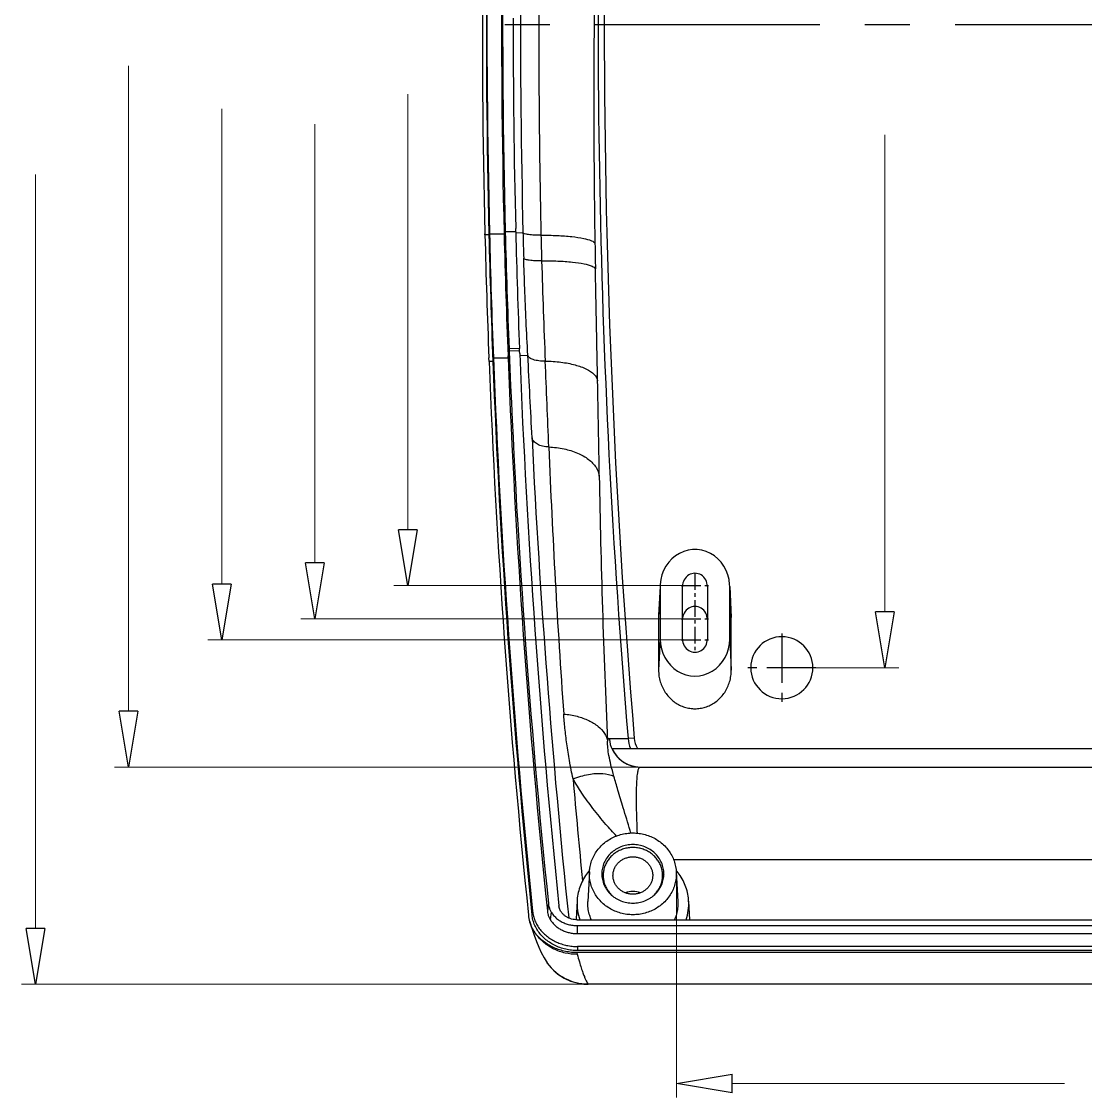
# Model space of a CAD drawing. Header units: millimetres. Extents: x -2947 to 97, y -3022 to 322.
# Drawn here: x -1295.5 to -1226.9, y -2319.1 to -2249.8 of the extents above; entities that cross this region are included whole.
import ezdxf

# ---------------------------------------------------------------- set-up
doc = ezdxf.new("R2010")
doc.units = ezdxf.units.MM
doc.linetypes.add('CENTER', pattern=[50.8, 31.75, -6.35, 6.35, -6.35])
doc.layers.get('0').update_dxf_attribs({"linetype": 'CONTINUOUS'})
doc.layers.get('Defpoints').update_dxf_attribs({"linetype": 'CONTINUOUS'})
doc.layers.add('dim', color=3, linetype='CONTINUOUS', lineweight=9)

msp = doc.modelspace()

# ---------------------------------------------------------------- linework, layer by layer
at = {"color": 1, "linetype": 'CENTER', "ltscale": 0.456987}
msp.add_line((-1174.393, -2250.001), (-1265.79, -2250.001), dxfattribs=at)
at = {"color": 7}
for p, q in [((-1265.623, -2263.542), (-1265.624, -2263.473)), ((-1265.366, -2263.536), (-1265.623, -2263.542)), ((-1265.331, -2263.466), (-1265.366, -2263.536)), ((-1265.331, -2263.466), (-1265.33, -2263.473)), ((-1265.33, -2263.473), (-1264.389, -2263.473)), ((-1264.319, -2263.312), (-1264.389, -2263.453)), ((-1264.389, -2263.473), (-1264.389, -2263.461)), ((-1264.388, -2263.491), (-1264.389, -2263.473)), ((-1264.318, -2263.35), (-1264.388, -2263.491)), ((-1264.319, -2263.312), (-1264.318, -2263.35)), ((-1263.638, -2263.334), (-1263.643, -2263.134)), ((-1263.636, -2263.406), (-1263.171, -2263.395)), ((-1264.067, -2270.887), (-1264.137, -2271.341)), ((-1264.131, -2271.472), (-1264.137, -2271.341)), ((-1264.061, -2271.031), (-1264.131, -2271.491)), ((-1263.398, -2270.869), (-1264.067, -2270.887)), ((-1264.067, -2270.887), (-1264.061, -2271.031)), ((-1263.392, -2271.013), (-1264.061, -2271.031)), ((-1263.392, -2271.013), (-1263.398, -2270.869)), ((-1263.391, -2271.043), (-1263.392, -2271.013)), ((-1263.385, -2271.193), (-1263.391, -2271.043)), ((-1263.379, -2271.321), (-1262.862, -2271.301)), ((-1265.359, -2271.701), (-1265.368, -2271.471)), ((-1265.114, -2271.694), (-1265.359, -2271.701)), ((-1265.079, -2271.464), (-1265.114, -2271.694)), ((-1265.079, -2271.464), (-1265.078, -2271.472)), ((-1265.078, -2271.472), (-1264.131, -2271.472)), ((-1264.131, -2271.472), (-1264.131, -2271.491)), ((-1252.239, -2283.826), (-1252.531, -2283.867)), ((-1251.944, -2283.826), (-1252.239, -2283.826)), ((-1251.652, -2283.867), (-1251.944, -2283.826)), ((-1253.577, -2284.419), (-1253.784, -2284.641)), ((-1253.343, -2284.227), (-1253.577, -2284.419)), ((-1253.089, -2284.069), (-1253.343, -2284.227)), ((-1252.816, -2283.949), (-1253.089, -2284.069)), ((-1252.531, -2283.867), (-1252.816, -2283.949)), ((-1251.367, -2283.949), (-1251.652, -2283.867)), ((-1251.095, -2284.069), (-1251.367, -2283.949)), ((-1250.84, -2284.227), (-1251.095, -2284.069)), ((-1250.606, -2284.419), (-1250.84, -2284.227)), ((-1250.399, -2284.641), (-1250.606, -2284.419)), ((-1254.108, -2285.163), (-1254.219, -2285.454)), ((-1253.962, -2284.891), (-1254.108, -2285.163)), ((-1253.784, -2284.641), (-1253.962, -2284.891)), ((-1250.221, -2284.891), (-1250.399, -2284.641)), ((-1250.075, -2285.163), (-1250.221, -2284.891)), ((-1249.964, -2285.454), (-1250.075, -2285.163)), ((-1254.292, -2285.757), (-1254.328, -2286.068)), ((-1254.219, -2285.454), (-1254.292, -2285.757)), ((-1252.831, -2285.874), (-1252.864, -2285.979)), ((-1252.784, -2285.774), (-1252.831, -2285.874)), ((-1252.726, -2285.682), (-1252.784, -2285.774)), ((-1252.657, -2285.598), (-1252.726, -2285.682)), ((-1252.579, -2285.525), (-1252.657, -2285.598)), ((-1252.492, -2285.463), (-1252.579, -2285.525)), ((-1252.398, -2285.414), (-1252.492, -2285.463)), ((-1252.299, -2285.379), (-1252.398, -2285.414)), ((-1252.196, -2285.357), (-1252.299, -2285.379)), ((-1252.092, -2285.35), (-1252.196, -2285.357)), ((-1251.987, -2285.357), (-1252.092, -2285.35)), ((-1251.884, -2285.379), (-1251.987, -2285.357)), ((-1251.785, -2285.414), (-1251.884, -2285.379)), ((-1251.692, -2285.463), (-1251.785, -2285.414)), ((-1251.604, -2285.525), (-1251.692, -2285.463)), ((-1251.526, -2285.598), (-1251.604, -2285.525)), ((-1251.457, -2285.682), (-1251.526, -2285.598)), ((-1251.399, -2285.774), (-1251.457, -2285.682)), ((-1251.352, -2285.874), (-1251.399, -2285.774)), ((-1251.319, -2285.979), (-1251.352, -2285.874)), ((-1249.891, -2285.757), (-1249.964, -2285.454)), ((-1249.855, -2286.068), (-1249.891, -2285.757)), ((-1254.332, -2286.199), (-1254.435, -2288.196)), ((-1254.335, -2286.199), (-1254.432, -2288.06)), ((-1254.328, -2286.068), (-1254.332, -2286.199)), ((-1254.332, -2286.199), (-1254.332, -2289.596)), ((-1252.885, -2286.088), (-1252.892, -2286.199)), ((-1252.892, -2289.596), (-1252.892, -2286.199)), ((-1252.864, -2285.979), (-1252.885, -2286.088)), ((-1251.298, -2286.088), (-1251.319, -2285.979)), ((-1251.292, -2286.199), (-1251.298, -2286.088)), ((-1251.292, -2286.199), (-1251.292, -2289.596)), ((-1249.852, -2286.199), (-1249.855, -2286.068)), ((-1249.852, -2289.596), (-1249.852, -2286.199)), ((-1249.852, -2286.199), (-1249.748, -2288.196)), ((-1249.751, -2288.06), (-1249.848, -2286.199)), ((-1252.831, -2288.013), (-1252.864, -2288.118)), ((-1252.784, -2287.913), (-1252.831, -2288.013)), ((-1252.726, -2287.821), (-1252.784, -2287.913)), ((-1252.657, -2287.737), (-1252.726, -2287.821)), ((-1252.579, -2287.664), (-1252.657, -2287.737)), ((-1252.492, -2287.602), (-1252.579, -2287.664)), ((-1252.398, -2287.553), (-1252.492, -2287.602)), ((-1252.299, -2287.517), (-1252.398, -2287.553)), ((-1252.196, -2287.496), (-1252.299, -2287.517)), ((-1252.092, -2287.488), (-1252.196, -2287.496)), ((-1251.987, -2287.496), (-1252.092, -2287.488)), ((-1251.884, -2287.517), (-1251.987, -2287.496)), ((-1251.785, -2287.553), (-1251.884, -2287.517)), ((-1251.692, -2287.602), (-1251.785, -2287.553)), ((-1251.604, -2287.664), (-1251.692, -2287.602)), ((-1251.526, -2287.737), (-1251.604, -2287.664)), ((-1251.457, -2287.821), (-1251.526, -2287.737)), ((-1251.399, -2287.913), (-1251.457, -2287.821)), ((-1251.352, -2288.013), (-1251.399, -2287.913)), ((-1251.319, -2288.118), (-1251.352, -2288.013)), ((-1254.432, -2288.06), (-1254.435, -2288.196)), ((-1254.435, -2288.196), (-1254.435, -2291.593)), ((-1252.885, -2288.227), (-1252.892, -2288.338)), ((-1252.864, -2288.118), (-1252.885, -2288.227)), ((-1251.298, -2288.227), (-1251.319, -2288.118)), ((-1251.292, -2288.338), (-1251.298, -2288.227)), ((-1249.748, -2288.196), (-1249.751, -2288.06)), ((-1249.748, -2291.593), (-1249.748, -2288.196)), ((-1254.332, -2289.596), (-1254.435, -2291.593)), ((-1254.332, -2289.596), (-1254.312, -2289.907)), ((-1254.312, -2289.907), (-1254.255, -2290.212)), ((-1252.892, -2289.596), (-1252.885, -2289.707)), ((-1252.885, -2289.707), (-1252.864, -2289.816)), ((-1252.864, -2289.816), (-1252.831, -2289.921)), ((-1252.831, -2289.921), (-1252.784, -2290.021)), ((-1252.784, -2290.021), (-1252.726, -2290.113)), ((-1251.457, -2290.113), (-1251.399, -2290.021)), ((-1251.399, -2290.021), (-1251.352, -2289.921)), ((-1251.352, -2289.921), (-1251.319, -2289.816)), ((-1251.319, -2289.816), (-1251.298, -2289.707)), ((-1251.298, -2289.707), (-1251.292, -2289.596)), ((-1249.928, -2290.212), (-1249.871, -2289.907)), ((-1249.871, -2289.907), (-1249.852, -2289.596)), ((-1249.852, -2289.596), (-1249.748, -2291.593)), ((-1254.255, -2290.212), (-1254.161, -2290.506)), ((-1254.161, -2290.506), (-1254.031, -2290.785)), ((-1254.031, -2290.785), (-1253.869, -2291.044)), ((-1252.726, -2290.113), (-1252.657, -2290.197)), ((-1252.657, -2290.197), (-1252.579, -2290.27)), ((-1252.579, -2290.27), (-1252.492, -2290.332)), ((-1252.492, -2290.332), (-1252.398, -2290.381)), ((-1252.398, -2290.381), (-1252.299, -2290.417)), ((-1252.299, -2290.417), (-1252.196, -2290.438)), ((-1252.196, -2290.438), (-1252.092, -2290.446)), ((-1252.092, -2290.446), (-1251.987, -2290.438)), ((-1251.987, -2290.438), (-1251.884, -2290.417)), ((-1251.884, -2290.417), (-1251.785, -2290.381)), ((-1251.785, -2290.381), (-1251.692, -2290.332)), ((-1251.692, -2290.332), (-1251.604, -2290.27)), ((-1251.604, -2290.27), (-1251.526, -2290.197)), ((-1251.526, -2290.197), (-1251.457, -2290.113)), ((-1250.314, -2291.044), (-1250.152, -2290.785)), ((-1250.152, -2290.785), (-1250.022, -2290.506)), ((-1250.022, -2290.506), (-1249.928, -2290.212)), ((-1253.869, -2291.044), (-1253.675, -2291.278)), ((-1253.675, -2291.278), (-1253.455, -2291.483)), ((-1253.455, -2291.483), (-1253.212, -2291.656)), ((-1250.972, -2291.656), (-1250.728, -2291.483)), ((-1250.728, -2291.483), (-1250.508, -2291.278)), ((-1250.508, -2291.278), (-1250.314, -2291.044)), ((-1253.212, -2291.656), (-1252.949, -2291.793)), ((-1252.949, -2291.793), (-1252.671, -2291.893)), ((-1252.671, -2291.893), (-1252.384, -2291.954)), ((-1252.384, -2291.954), (-1252.092, -2291.974)), ((-1252.092, -2291.974), (-1251.799, -2291.954)), ((-1251.799, -2291.954), (-1251.512, -2291.893)), ((-1251.512, -2291.893), (-1251.234, -2291.793)), ((-1251.234, -2291.793), (-1250.972, -2291.656)), ((-1257.612, -2296.006), (-1256.401, -2296.007)), ((-1256.003, -2295.973), (-1256.401, -2296.007)), ((-1257.441, -2296.64), (-1182.742, -2296.64)), ((-1255.622, -2297.84), (-1184.562, -2297.84)), ((-1253.474, -2303.81), (-1186.709, -2303.81)), ((-1258.888, -2304.597), (-1258.988, -2306.509)), ((-1253.295, -2304.597), (-1253.195, -2306.509)), ((-1258.092, -2304.726), (-1258.006, -2304.834)), ((-1254.092, -2304.726), (-1254.177, -2304.834)), ((-1261.532, -2306.648), (-1261.602, -2307.112)), ((-1259.687, -2306.477), (-1259.747, -2307.624)), ((-1252.496, -2306.477), (-1252.433, -2307.689)), ((-1262.557, -2307.137), (-1262.591, -2307.368)), ((-1261.354, -2307.191), (-1261.417, -2307.674)), ((-1262.735, -2307.817), (-1262.61, -2308.225)), ((-1259.671, -2307.689), (-1180.512, -2307.689)), ((-1259.671, -2308.062), (-1259.671, -2308.578)), ((-1259.671, -2308.062), (-1180.512, -2308.062)), ((-1262.61, -2308.225), (-1262.459, -2308.68)), ((-1262.459, -2308.68), (-1262.31, -2309.088)), ((-1259.671, -2308.578), (-1180.512, -2308.578)), ((-1262.31, -2309.088), (-1262.159, -2309.46)), ((-1262.159, -2309.46), (-1261.998, -2309.807)), ((-1259.656, -2309.412), (-1259.656, -2309.67)), ((-1180.527, -2309.412), (-1259.656, -2309.412)), ((-1261.998, -2309.807), (-1261.815, -2310.148)), ((-1261.815, -2310.148), (-1261.607, -2310.472)), ((-1180.516, -2309.807), (-1259.667, -2309.807)), ((-1180.527, -2309.67), (-1259.656, -2309.67)), ((-1261.604, -2310.476), (-1261.607, -2310.472)), ((-1261.604, -2310.476), (-1261.486, -2310.634)), ((-1261.486, -2310.634), (-1261.21, -2310.936)), ((-1261.21, -2310.936), (-1260.882, -2311.214)), ((-1260.882, -2311.214), (-1260.508, -2311.451)), ((-1260.508, -2311.451), (-1260.103, -2311.636)), ((-1260.103, -2311.636), (-1259.68, -2311.762)), ((-1259.68, -2311.762), (-1259.256, -2311.828)), ((-1259.256, -2311.828), (-1258.977, -2311.84)), ((-1258.991, -2311.815), (-1181.192, -2311.815)), ((-1258.991, -2311.815), (-1258.977, -2311.84)), ((-1181.204, -2311.84), (-1258.979, -2311.84)), ((-1258.977, -2311.84), (-1258.977, -2311.84))]:
    msp.add_line(p, q, dxfattribs=at)
at = {"color": 0, "linetype": 'ByBlock', "lineweight": -2}
for p, q in [((-1270.586, -2286.15), (-1271.186, -2282.55)), ((-1269.986, -2282.55), (-1271.186, -2282.55)), ((-1269.986, -2282.55), (-1270.586, -2286.15)), ((-1276.586, -2288.288), (-1277.186, -2284.688)), ((-1275.986, -2284.688), (-1277.186, -2284.688)), ((-1275.986, -2284.688), (-1276.586, -2288.288)), ((-1282.586, -2289.646), (-1283.186, -2286.046)), ((-1281.986, -2286.046), (-1283.186, -2286.046)), ((-1281.986, -2286.046), (-1282.586, -2289.646)), ((-1239.847, -2291.44), (-1240.447, -2287.84)), ((-1239.247, -2287.84), (-1240.447, -2287.84)), ((-1239.247, -2287.84), (-1239.847, -2291.44)), ((-1288.586, -2297.84), (-1289.186, -2294.24)), ((-1287.986, -2294.24), (-1289.186, -2294.24)), ((-1287.986, -2294.24), (-1288.586, -2297.84)), ((-1294.586, -2311.84), (-1295.186, -2308.24)), ((-1293.986, -2308.24), (-1295.186, -2308.24)), ((-1293.986, -2308.24), (-1294.586, -2311.84)), ((-1253.285, -2318.242), (-1249.685, -2317.642)), ((-1249.685, -2318.842), (-1249.685, -2317.642)), ((-1249.685, -2318.842), (-1253.285, -2318.242))]:
    msp.add_line(p, q, dxfattribs=at)
at = {"color": 1, "linetype": 'CENTER', "ltscale": 0.033972}
msp.add_line((-1252.092, -2285.35), (-1252.092, -2290.446), dxfattribs=at)
at = {"color": 1, "linetype": 'CENTER', "ltscale": 0.04}
for p, q in [((-1252.972, -2286.15), (-1251.212, -2286.15)), ((-1252.972, -2288.288), (-1251.212, -2288.288)), ((-1252.972, -2289.646), (-1251.212, -2289.646))]:
    msp.add_line(p, q, dxfattribs=at)
at = {"color": 1, "linetype": 'CENTER', "ltscale": 0.1}
for p, q in [((-1246.492, -2289.24), (-1246.492, -2293.64)), ((-1244.292, -2291.44), (-1248.692, -2291.44))]:
    msp.add_line(p, q, dxfattribs=at)
at = {"color": 7}
for centre, radius, start, end in [((-705.789, -2249.721), 558.695, 173.95778, 181.39392), ((-705.808, -2249.84), 559.983, 173.97134, 181.39502), ((-705.803, -2249.909), 559.728, 173.96308, 181.39503), ((-705.802, -2249.84), 559.694, 173.96312, 181.39503), ((-705.792, -2249.86), 558.763, 173.95777, 181.39475), ((-705.721, -2249.81), 557.616, 174.92826, 181.39601), ((-705.812, -2249.84), 552.122, 174.95037, 184.79303), ((-705.812, -2249.84), 552.522, 177.18493, 184.79303), ((-705.808, -2251.103), 556.343, 179.23915, 181.28335), ((-705.555, -2254.986), 553.055, 178.90081, 180.94411), ((-705.784, -2249.549), 558.025, 180.00245, 181.39497), ((-735.159, -2250.49), 530.624, 181.40955, 182.26612), ((-682.625, -2249.623), 582.907, 181.36766, 182.169913), ((-705.048, -2249.821), 560.449, 181.39585, 182.21313), ((-723.946, -2250.133), 540.607, 181.41587, 182.2483), ((-771.359, -2250.716), 493.121, 181.46812, 182.34424), ((-734.527, -2250.222), 529.274, 181.41965, 182.23567), ((-1047.718, -2258.138), 215.518, 181.39775, 181.83825), ((-1008.641, -2257.889), 253.434, 181.28296, 181.65554), ((-703.818, -2254.957), 554.792, 180.94412, 181.11331), ((-832.49, -2253.135), 429.65, 181.61063, 182.47386), ((-706.022, -2249.306), 558.461, 182.22944, 185.89341), ((-705.817, -2249.488), 557.99, 182.22933, 185.89344), ((-2416.389, -2333.125), 1155.183, 2.803661, 3.067883), ((-705.811, -2249.839), 559.975, 182.23741, 185.89884), ((-705.72, -2250.069), 559.812, 182.21381, 185.87475), ((-705.708, -2249.84), 559.788, 182.21464, 185.87475), ((-706.065, -2249.767), 558.488, 182.2293, 185.89344), ((-2540.835, -2328.181), 1280.343, 2.281647, 2.529256), ((-3082.377, -2308.924), 1824.368, 0.937169, 1.130238), ((-705.796, -2249.7), 557.444, 182.76809, 185.95902), ((-704.667, -2254.821), 557.29, 182.30225, 184.07515), ((-700.366, -2270.294), 557.957, 180.90278, 182.65949), ((-1246.492, -2291.44), 2, 180.5, 179.5), ((-1246.492, -2291.44), 2, 179.5, 180.5), ((-1255.62, -2295.842), 1.998, 184.72903, 269.96172), ((-1254.41, -2295.84), 1.999, 184.79091, 203.59631), ((-1254.411, -2295.84), 1.598, 184.79384, 210.03998), ((-1255.606, -2295.837), 2.003, 203.63427, 269.57148), ((-707.061, -2250.508), 554.976, 184.97146, 185.65446), ((-1256.294, -2306.74), 3.422, 140.23461, 140.50323), ((-1256.288, -2306.746), 3.431, 139.11724, 140.23419), ((-1255.895, -2306.746), 3.431, 39.76577, 40.88276), ((-1255.889, -2306.74), 3.422, 39.49784, 39.76535), ((-1256.092, -2307.339), 1.479, 70.67638, 109.32431), ((-1256.481, -2306.642), 3.21, 177.05033, 199.03069), ((-1255.702, -2306.642), 3.21, 340.96931, 2.94966), ((-1260.501, -2307.149), 2.332, 185.9106, 196.6461), ((-1257.269, -2307.752), 2.481, 177.04226, 178.42973), ((-1288.75, -2307.497), 29.175, 355.24797, 355.45794), ((-1259.015, -2308.642), 3.173, 215.31603, 270.43421)]:
    msp.add_arc(centre, radius, start, end, dxfattribs=at)
for points, start_tangent, end_tangent in [([(-1263.638, -2263.334), (-1263.865, -2263.34), (-1264.091, -2263.345), (-1264.317, -2263.35)], (-0.999725, -0.023442), (-0.999749, -0.02239)), ([(-1262.012, -2263.564), (-1262.444, -2263.557), (-1262.811, -2263.523), (-1263.065, -2263.467), (-1263.171, -2263.395)], (-0.999838, -0.018013), (-0.316281, 0.948665)), ([(-1262.012, -2263.564), (-1260.966, -2263.58), (-1260.022, -2263.65), (-1259.261, -2263.767), (-1258.75, -2263.921), (-1258.535, -2264.098)], (0.999946, 0.010423), (0.308463, -0.951236)), ([(-1262.862, -2271.301), (-1262.971, -2269.074), (-1263.057, -2266.995), (-1263.125, -2265.051)], (-0.053378, 0.998574), (-0.032107, 0.999484)), ([(-1261.97, -2265.211), (-1262.4, -2265.208), (-1262.766, -2265.177), (-1263.019, -2265.122), (-1263.125, -2265.051)], (-0.999691, -0.024876), (-0.323624, 0.946186)), ([(-1261.97, -2265.211), (-1260.928, -2265.225), (-1259.987, -2265.292), (-1259.229, -2265.407), (-1258.721, -2265.56), (-1258.505, -2265.736)], (0.99992, 0.012675), (0.310998, -0.95041)), ([(-1258.364, -2272.938), (-1258.386, -2271.804), (-1258.409, -2270.642), (-1258.432, -2269.455), (-1258.456, -2268.241), (-1258.481, -2267.002), (-1258.505, -2265.736)], (-0.019374, 0.999812), (-0.019429, 0.999811)), ([(-1261.739, -2271.68), (-1262.154, -2271.659), (-1262.507, -2271.582), (-1262.753, -2271.457), (-1262.862, -2271.301)], (-0.999765, -0.021671), (-0.197146, 0.980374)), ([(-1261.739, -2271.68), (-1260.723, -2271.746), (-1259.81, -2271.923), (-1259.075, -2272.197), (-1258.579, -2272.545), (-1258.364, -2272.938)], (0.999975, -0.00703), (0.163459, -0.98655)), ([(-1261.507, -2277.208), (-1261.906, -2277.159), (-1262.244, -2277.033), (-1262.481, -2276.847), (-1262.589, -2276.621)], (-0.999769, 0.021481), (-0.158688, 0.987329)), ([(-1261.507, -2277.208), (-1260.527, -2277.332), (-1259.65, -2277.608), (-1258.945, -2278.015), (-1258.467, -2278.521), (-1258.253, -2279.085)], (0.999064, -0.043248), (0.126619, -0.991951)), ([(-1254.435, -2291.593), (-1254.408, -2291.974), (-1254.325, -2292.346), (-1254.19, -2292.701), (-1254.007, -2293.027), (-1253.782, -2293.317), (-1253.52, -2293.565), (-1253.231, -2293.767), (-1252.919, -2293.921), (-1252.594, -2294.023), (-1252.259, -2294.075), (-1251.923, -2294.075), (-1251.588, -2294.023), (-1251.263, -2293.921), (-1250.952, -2293.767), (-1250.663, -2293.565), (-1250.401, -2293.317), (-1250.176, -2293.027), (-1249.993, -2292.701), (-1249.858, -2292.346), (-1249.775, -2291.973), (-1249.748, -2291.593)], (0, -1), (0, 1)), ([(-1259.949, -2298.602), (-1260.174, -2297.429), (-1260.346, -2296.338), (-1260.468, -2295.335), (-1260.548, -2294.425)], (-0.20164, 0.97946), (-0.071073, 0.997471)), ([(-1260.548, -2294.425), (-1259.69, -2294.573), (-1258.935, -2294.844), (-1258.332, -2295.219), (-1257.918, -2295.675), (-1257.722, -2296.183)], (0.995673, -0.092927), (0.156747, -0.987639)), ([(-1257.311, -2298.44), (-1257.506, -2297.708), (-1257.635, -2297.108), (-1257.704, -2296.606), (-1257.722, -2296.183)], (-0.266872, 0.963732), (0.011077, 0.999939)), ([(-1257.722, -2296.183), (-1257.69, -2296.089), (-1257.654, -2296.028), (-1257.612, -2296.006)], (0.257267, 0.96634), (1, 0.000201)), ([(-1259.949, -2298.602), (-1258.941, -2298.316), (-1258.032, -2298.26), (-1257.311, -2298.44)], (0.933371, 0.358914), (0.898429, -0.439119)), ([(-1255.797, -2302.109), (-1255.824, -2301.48), (-1255.85, -2300.6), (-1255.859, -2299.822), (-1255.85, -2299.161), (-1255.824, -2298.626), (-1255.78, -2298.219), (-1255.715, -2297.946), (-1255.622, -2297.84)], (-0.047542, 0.998869), (1, 0.000298)), ([(-1257.15, -2302.293), (-1257.823, -2301.536), (-1258.666, -2300.504), (-1259.371, -2299.528), (-1259.948, -2298.602)], (-0.675527, 0.737336), (-0.497227, 0.867621)), ([(-1256.214, -2302.097), (-1256.265, -2301.929), (-1256.712, -2300.462), (-1257.054, -2299.328), (-1257.311, -2298.44)], (-0.290161, 0.956978), (-0.266898, 0.963725)), ([(-1258.888, -2304.597), (-1258.863, -2304.351), (-1258.778, -2303.983), (-1258.638, -2303.631), (-1258.447, -2303.3), (-1258.208, -2302.999), (-1257.925, -2302.733), (-1257.605, -2302.508), (-1257.255, -2302.327), (-1256.88, -2302.196), (-1256.49, -2302.116), (-1256.092, -2302.089)], (0.051969, 0.998649), (1, 0)), ([(-1256.092, -2302.089), (-1255.693, -2302.116), (-1255.303, -2302.196), (-1254.928, -2302.327), (-1254.578, -2302.508), (-1254.258, -2302.733), (-1253.975, -2302.999), (-1253.736, -2303.3), (-1253.545, -2303.631), (-1253.405, -2303.983), (-1253.32, -2304.351), (-1253.295, -2304.597)], (1, 0), (0.051969, -0.998649)), ([(-1254.092, -2304.726), (-1254.13, -2304.359), (-1254.244, -2304.005), (-1254.429, -2303.68), (-1254.677, -2303.394), (-1254.98, -2303.16), (-1255.326, -2302.986), (-1255.701, -2302.879), (-1256.092, -2302.842), (-1256.482, -2302.879), (-1256.857, -2302.986), (-1257.203, -2303.16), (-1257.506, -2303.394), (-1257.754, -2303.68), (-1257.939, -2304.005), (-1258.053, -2304.359), (-1258.092, -2304.726)], (0, 1), (0, -1)), ([(-1254.177, -2304.834), (-1254.201, -2304.554), (-1254.27, -2304.28), (-1254.383, -2304.02), (-1254.54, -2303.778), (-1254.734, -2303.563), (-1254.962, -2303.378), (-1255.218, -2303.229), (-1255.497, -2303.12), (-1255.79, -2303.053), (-1256.092, -2303.031), (-1256.393, -2303.053), (-1256.686, -2303.12), (-1256.965, -2303.229), (-1257.221, -2303.378), (-1257.449, -2303.563), (-1257.643, -2303.778), (-1257.8, -2304.02), (-1257.913, -2304.28), (-1257.982, -2304.554), (-1258.006, -2304.834)], (0.000001, 1), (-0.000001, -1)), ([(-1257.37, -2304.775), (-1257.352, -2304.624), (-1257.294, -2304.421), (-1257.2, -2304.231), (-1257.072, -2304.059), (-1256.914, -2303.91), (-1256.732, -2303.79), (-1256.529, -2303.701), (-1256.314, -2303.646), (-1256.092, -2303.628)], (0.051958, 0.998649), (1, 0)), ([(-1256.092, -2303.628), (-1255.869, -2303.646), (-1255.654, -2303.701), (-1255.452, -2303.79), (-1255.269, -2303.91), (-1255.111, -2304.059), (-1254.983, -2304.231), (-1254.889, -2304.421), (-1254.831, -2304.624), (-1254.813, -2304.775)], (1, 0), (0.051958, -0.998649)), ([(-1258.935, -2304.563), (-1259.206, -2304.942), (-1259.427, -2305.366), (-1259.582, -2305.814), (-1259.671, -2306.28), (-1259.687, -2306.477)], (-0.636035, -0.771661), (-0.051975, -0.998648)), ([(-1256.092, -2307.364), (-1256.49, -2307.337), (-1256.88, -2307.257), (-1257.255, -2307.125), (-1257.605, -2306.945), (-1257.925, -2306.72), (-1258.208, -2306.454), (-1258.447, -2306.152), (-1258.638, -2305.822), (-1258.778, -2305.469), (-1258.863, -2305.102), (-1258.892, -2304.726), (-1258.888, -2304.597)], (-1, 0), (0.051969, 0.998649)), ([(-1253.295, -2304.597), (-1253.292, -2304.726), (-1253.32, -2305.102), (-1253.405, -2305.469), (-1253.545, -2305.822), (-1253.736, -2306.152), (-1253.975, -2306.454), (-1254.258, -2306.72), (-1254.578, -2306.945), (-1254.928, -2307.125), (-1255.303, -2307.257), (-1255.693, -2307.337), (-1256.092, -2307.364)], (0.051969, -0.998649), (-1, 0)), ([(-1252.496, -2306.477), (-1252.512, -2306.28), (-1252.601, -2305.814), (-1252.756, -2305.366), (-1252.977, -2304.942), (-1253.248, -2304.563)], (-0.051975, 0.998648), (-0.636049, 0.771649)), ([(-1258.092, -2304.726), (-1258.053, -2305.094), (-1257.939, -2305.447), (-1257.754, -2305.773), (-1257.506, -2306.058), (-1257.41, -2306.143)], (0, -1), (0.771437, -0.636305)), ([(-1258.006, -2304.834), (-1257.982, -2305.113), (-1257.913, -2305.387), (-1257.8, -2305.648), (-1257.643, -2305.889), (-1257.449, -2306.105)], (-0.000001, -1), (0.725698, -0.688013)), ([(-1256.092, -2306.039), (-1256.314, -2306.021), (-1256.529, -2305.967), (-1256.732, -2305.878), (-1256.914, -2305.757), (-1257.072, -2305.609), (-1257.2, -2305.437), (-1257.294, -2305.246), (-1257.352, -2305.043), (-1257.372, -2304.834), (-1257.37, -2304.775)], (-1, 0), (0.051958, 0.998649)), ([(-1254.813, -2304.775), (-1254.812, -2304.834), (-1254.831, -2305.043), (-1254.889, -2305.246), (-1254.983, -2305.437), (-1255.111, -2305.609), (-1255.269, -2305.757), (-1255.452, -2305.878), (-1255.654, -2305.967), (-1255.869, -2306.021), (-1256.092, -2306.039)], (0.051958, -0.998649), (-1, 0)), ([(-1254.773, -2306.143), (-1254.677, -2306.058), (-1254.429, -2305.773), (-1254.244, -2305.447), (-1254.13, -2305.094), (-1254.092, -2304.726)], (0.771437, 0.636305), (0, 1)), ([(-1254.734, -2306.105), (-1254.54, -2305.889), (-1254.383, -2305.648), (-1254.27, -2305.387), (-1254.201, -2305.113), (-1254.177, -2304.834)], (0.725699, 0.688012), (0.000001, 1)), ([(-1261.532, -2306.648), (-1261.499, -2306.836), (-1261.439, -2307.018), (-1261.354, -2307.191)], (0.102678, -0.994715), (0.498947, -0.866632)), ([(-1258.769, -2307.691), (-1258.874, -2307.413), (-1258.962, -2307.032), (-1258.991, -2306.643), (-1258.988, -2306.509)], (-0.403466, 0.914995), (0.051969, 0.998649)), ([(-1257.41, -2306.143), (-1257.203, -2306.293), (-1256.857, -2306.467), (-1256.482, -2306.574), (-1256.092, -2306.61), (-1255.701, -2306.574), (-1255.326, -2306.467), (-1254.98, -2306.293), (-1254.773, -2306.143)], (0.771437, -0.636305), (0.771437, 0.636305)), ([(-1253.195, -2306.509), (-1253.192, -2306.643), (-1253.221, -2307.032), (-1253.309, -2307.413), (-1253.414, -2307.691)], (0.051969, -0.998649), (-0.403466, -0.914995)), ([(-1259.656, -2309.67), (-1260.041, -2309.648), (-1260.421, -2309.583), (-1260.789, -2309.476), (-1261.14, -2309.326), (-1261.466, -2309.137), (-1261.763, -2308.911), (-1262.022, -2308.651), (-1262.239, -2308.361), (-1262.409, -2308.047), (-1262.528, -2307.713), (-1262.591, -2307.368)], (-1, -0.000005), (-0.102354, 0.994748)), ([(-1262.557, -2307.137), (-1262.501, -2307.45), (-1262.399, -2307.753), (-1262.256, -2308.04), (-1262.073, -2308.308), (-1261.853, -2308.554), (-1261.6, -2308.774), (-1261.32, -2308.964), (-1261.016, -2309.123), (-1260.694, -2309.248), (-1260.358, -2309.338), (-1260.011, -2309.393), (-1259.656, -2309.412)], (0.102354, -0.994748), (1, 0)), ([(-1261.602, -2307.112), (-1261.567, -2307.307), (-1261.505, -2307.495), (-1261.417, -2307.674)], (0.102678, -0.994715), (0.499251, -0.866458)), ([(-1261.354, -2307.191), (-1261.197, -2307.407), (-1261.002, -2307.599), (-1260.776, -2307.761), (-1260.522, -2307.891), (-1260.25, -2307.985), (-1259.963, -2308.043), (-1259.671, -2308.062)], (0.515528, -0.856873), (1, 0)), ([(-1260.745, -2307.13), (-1260.799, -2307.02), (-1260.837, -2306.903), (-1260.858, -2306.782)], (-0.49433, 0.869274), (-0.102678, 0.994715)), ([(-1259.671, -2307.689), (-1259.855, -2307.677), (-1260.036, -2307.64), (-1260.21, -2307.58), (-1260.373, -2307.497), (-1260.518, -2307.393), (-1260.644, -2307.269), (-1260.745, -2307.13)], (-1, 0), (-0.519826, 0.854272)), ([(-1262.337, -2308.597), (-1262.489, -2308.373), (-1262.614, -2308.138), (-1262.711, -2307.893), (-1262.735, -2307.817)], (-0.603105, 0.797662), (-0.286215, 0.958165)), ([(-1261.417, -2307.674), (-1261.277, -2307.873), (-1261.106, -2308.051), (-1260.909, -2308.207), (-1260.689, -2308.338), (-1260.45, -2308.442), (-1260.199, -2308.517), (-1259.937, -2308.563), (-1259.671, -2308.578)], (0.515238, -0.857047), (1, 0)), ([(-1259.676, -2309.914), (-1260.453, -2309.831), (-1261.184, -2309.572), (-1261.825, -2309.153), (-1262.337, -2308.597)], (-0.999945, -0.010461), (-0.580584, 0.8142)), ([(-1259.667, -2309.807), (-1260.056, -2309.787), (-1260.44, -2309.727), (-1260.811, -2309.628), (-1261.165, -2309.492), (-1261.495, -2309.321), (-1261.804, -2309.115), (-1262.087, -2308.873), (-1262.337, -2308.597)], (-1, 0), (-0.621828, 0.783154)), ([(-1259.676, -2309.914), (-1259.538, -2310.397), (-1259.417, -2310.789), (-1259.31, -2311.103), (-1259.217, -2311.349), (-1259.137, -2311.538), (-1259.064, -2311.688), (-1258.991, -2311.815)], (0.264258, -0.964452), (0.543676, -0.839295))]:
    msp.add_spline(points, degree=3, dxfattribs=dict(at, start_tangent=start_tangent, end_tangent=end_tangent))
at = {"layer": 'Defpoints', "color": 0}
for p in [(-1270.586, -2286.15), (-1252.972, -2286.15), (-1276.586, -2288.288), (-1252.972, -2288.288), (-1282.586, -2289.646), (-1252.972, -2289.646), (-1244.292, -2291.44), (-1239.847, -2291.44), (-1288.586, -2297.84), (-1255.621, -2297.84), (-1253.285, -2304.597), (-1294.586, -2311.84), (-1258.977, -2311.84)]:
    msp.add_point(p, dxfattribs=at)
at = {"layer": 'dim', "lineweight": 5}
for p, q in [((-1288.586, -2294.24), (-1288.586, -2252.643)), ((-1270.586, -2282.55), (-1270.586, -2254.467)), ((-1282.586, -2286.046), (-1282.586, -2255.41)), ((-1276.586, -2284.688), (-1276.586, -2256.4)), ((-1239.847, -2287.84), (-1239.847, -2257.082)), ((-1294.586, -2308.24), (-1294.586, -2259.643)), ((-1249.685, -2318.242), (-1228.272, -2318.242))]:
    msp.add_line(p, q, dxfattribs=at)
at = {"layer": 'dim', "color": 131, "lineweight": 5}
for p, q in [((-1252.972, -2286.15), (-1271.485, -2286.15)), ((-1252.972, -2288.288), (-1277.485, -2288.288)), ((-1252.972, -2289.646), (-1283.485, -2289.646)), ((-1244.292, -2291.44), (-1238.947, -2291.44)), ((-1255.621, -2297.84), (-1289.485, -2297.84)), ((-1253.285, -2304.597), (-1253.285, -2319.142)), ((-1258.977, -2311.84), (-1295.485, -2311.84))]:
    msp.add_line(p, q, dxfattribs=at)

doc.saveas('drawing.dxf')
